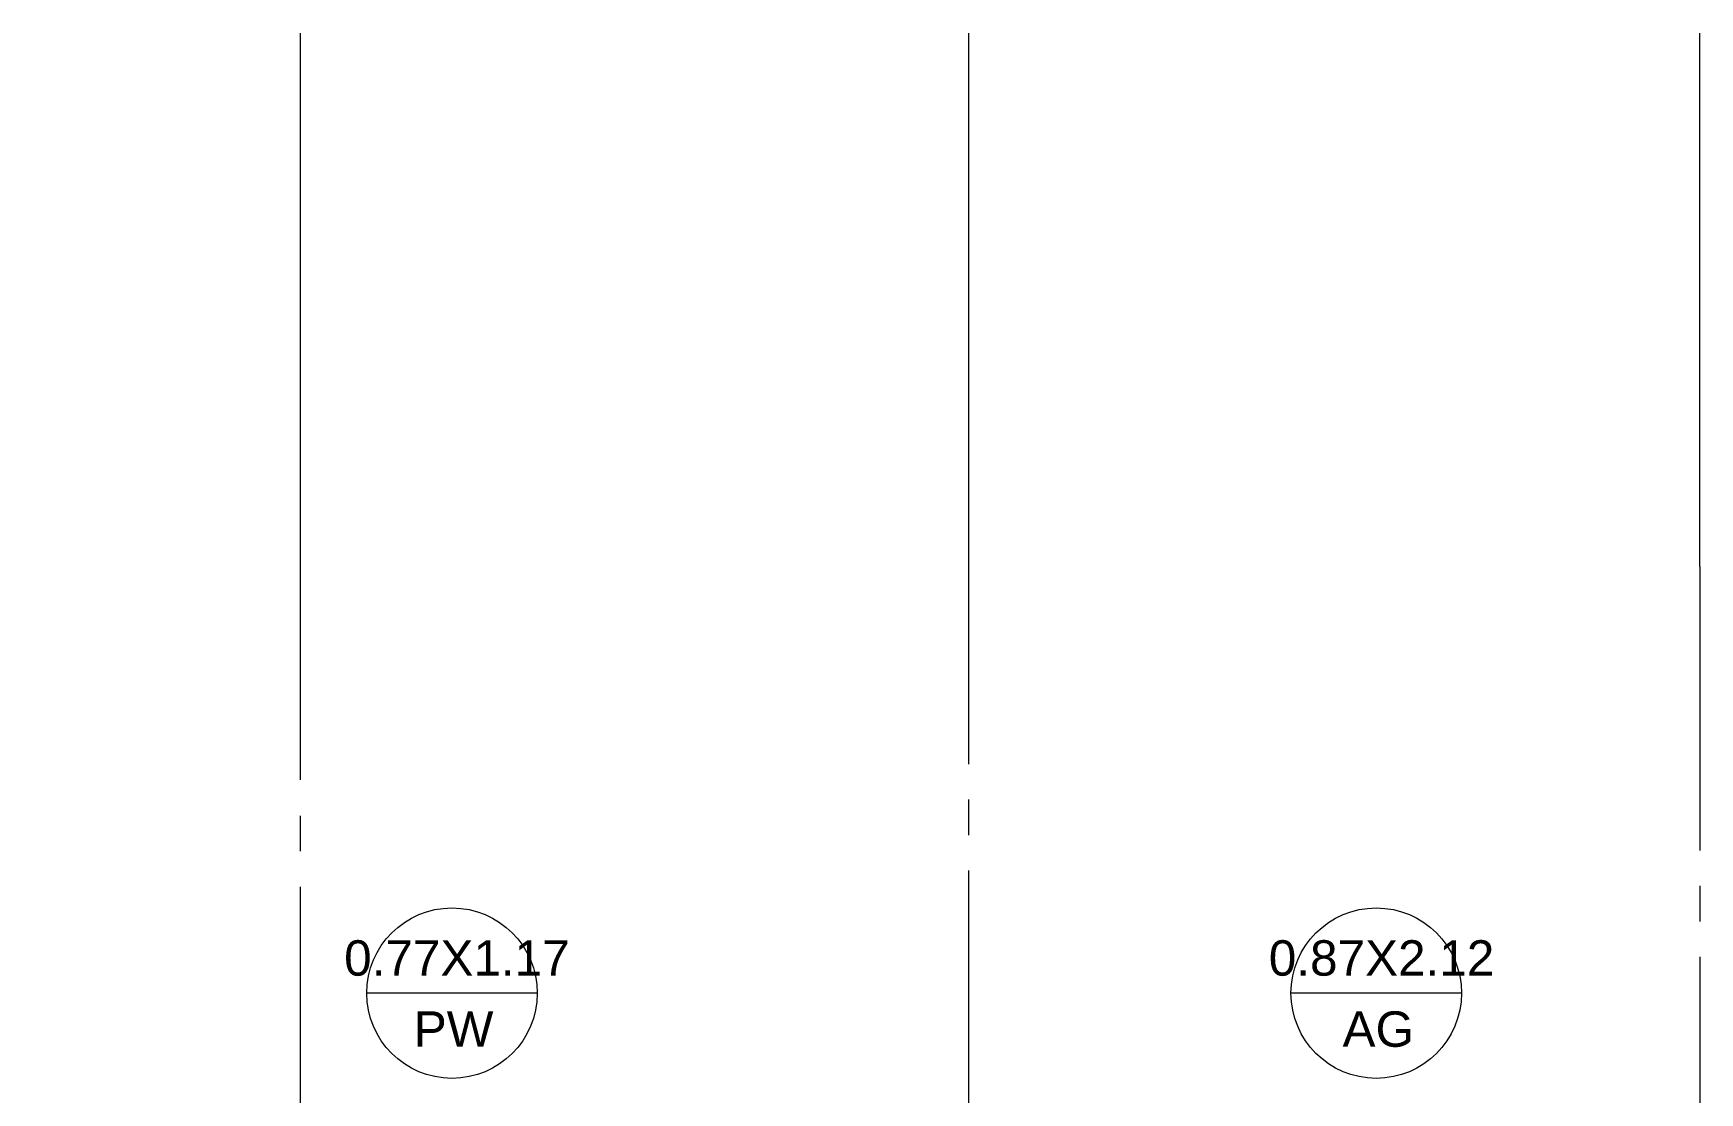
# Model space of a CAD drawing. Header units: millimetres. Extents: x 906 to 41302, y 848 to 28850.
# Drawn here: x 15513 to 20199, y 19267 to 22246 of the extents above; entities that cross this region are included whole.
import ezdxf

# ---------------------------------------------------------------- set-up
doc = ezdxf.new("R2010")
doc.units = ezdxf.units.MM
for name, color, linetype in [('PDF_A-ST-AXIS-CEN', 7, 'Continuous'), ('PDF_A-WIN-IDEN', 7, 'Continuous'), ('PDF_X-단위세대$및$주동평면도$A-ST-AXIS-CEN', 7, 'Continuous'), ('PDF_문자', 7, 'Continuous')]:
    doc.layers.add(name, color=color, linetype=linetype)
doc.styles.add('PDF Arial', font='arial.ttf')

msp = doc.modelspace()

# ---------------------------------------------------------------- linework, layer by layer
at = {"layer": 'PDF_A-ST-AXIS-CEN', "lineweight": 5}
for points in [[(16264.5, 20746.5), (16264.5, 22246.2)], [(18144.1, 20746.5), (18144.1, 22246.2)], [(20199.4, 20746.5), (20199.4, 22246.2)]]:
    msp.add_lwpolyline(points, dxfattribs=at)
at = {"layer": 'PDF_A-WIN-IDEN', "lineweight": 13}
for points in [[(16929.1, 19546.4), (16449.7, 19546.4)], [(19529.4, 19546.4), (19049, 19546.4)]]:
    msp.add_lwpolyline(points, dxfattribs=at)
for centre in [(16690.5, 19546.9), (19289.7, 19546.9)]:
    msp.add_circle(centre, 239.7, dxfattribs=at)
at = {"layer": 'PDF_X-단위세대$및$주동평면도$A-ST-AXIS-CEN', "lineweight": 5}
for points in [[(16264.5, 20146.4), (16264.5, 20746.5)], [(18144.1, 20190.9), (18144.1, 20746.5)], [(20199.4, 20746.5), (20199.4, 19948.5)], [(18144.1, 19990.9), (18144.1, 20091.4)], [(16264.5, 19946.4), (16264.5, 20045.9)], [(18144.1, 16891), (18144.1, 19891.4)], [(14702.4, 17746.1), (16264.5, 17746.1), (16264.5, 19845.9)], [(20199.4, 19849.1), (20199.4, 19748.5)], [(20199.4, 19649), (20199.4, 16648.7)]]:
    msp.add_lwpolyline(points, dxfattribs=at)

# ---------------------------------------------------------------- texts
at = {"layer": 'PDF_문자', "char_height": 99.59, "attachment_point": 7, "style": 'PDF Arial'}
for s, insert in [('0.77X1.17', (16387.2, 19594.6)), ('0.87X2.12', (18987.6, 19594.6)), ('PW', (16583, 19396.1)), ('AG', (19195, 19394.6))]:
    msp.add_mtext(s, dxfattribs=dict(at, insert=insert))

doc.saveas('drawing.dxf')
